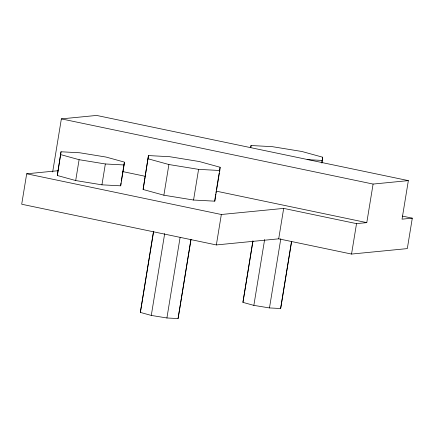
<?xml version="1.0" encoding="UTF-8"?>
<svg xmlns="http://www.w3.org/2000/svg" width="434" height="434" viewBox="0 0 434 434"><rect width="100%" height="100%" fill="white"/><g stroke="black" fill="none" stroke-linecap="round" stroke-linejoin="round"><path stroke-width="0.65" d="M57.326 175.499L61.026 151.775L79.78 152.779L106.026 157.054L124.39 162.104L124.108 164.969L120.69 185.828L101.936 184.83L75.69 180.549L57.326 175.499L61.026 151.775M120.69 185.828L120.972 182.964M143.112 189.49L148.455 155.573L169.667 156.701L199.352 161.54L220.114 167.253L219.799 170.491L214.776 201.17L193.559 200.041L163.878 195.202L143.112 189.49L148.455 155.573M191.041 239.384L178.076 318.567L166.911 317.976L151.287 315.426L140.356 312.42L153.49 231.534M178.076 318.567L190.879 239.677M214.776 201.17L215.313 196.597M250.83 147.468L251.026 145.526L272.237 146.654L301.918 151.493L322.684 157.206L321.93 163.113M291.648 241.315L280.641 308.525L269.476 307.928L253.852 305.384L242.926 302.373L252.903 240.783M280.641 308.525L291.491 241.608M58.281 170.703L26.686 173.795L21.7 204.235L216.354 244.939L278.699 238.83L351.545 254.064L407.314 248.601L412.3 218.166L402.367 216.089M52.671 171.951L61.362 118.883L96.619 115.433L408.356 180.62L402.041 219.17L412.3 218.166M75.69 180.549L79.102 159.69L60.744 154.64M101.936 184.83L105.348 163.971L124.108 164.969M121.292 181.005L124.281 162.755M140.356 312.42L153.652 231.241M163.878 195.202L168.902 164.524L148.135 158.811M151.287 315.426L164.687 233.584M166.911 317.976L180.094 237.458M193.559 200.041L198.582 169.363L219.799 170.491M215.53 195.262L215.747 193.927M215.964 192.598L216.186 191.264M216.403 189.929L219.132 173.253M219.349 171.918L220.114 167.253M216.354 244.939L221.34 214.499L283.684 208.396L356.526 223.629L366.784 222.626L373.099 184.07L408.356 180.62M250.695 147.527L251.026 145.526M242.926 302.373L252.951 241.158M253.852 305.384L264.642 239.508M278.699 238.83L283.684 208.396M269.476 307.928L280.809 238.727M321.811 162.538L322.684 157.206M351.545 254.064L356.526 223.629M307.12 159.631L322.364 160.444M168.902 164.524L198.582 169.363M79.102 159.69L105.348 163.971M61.362 118.883L373.099 184.07M122.459 171.533L144.972 176.242M216.479 191.193L366.784 222.626M26.686 173.795L221.34 214.499"/></g></svg>
